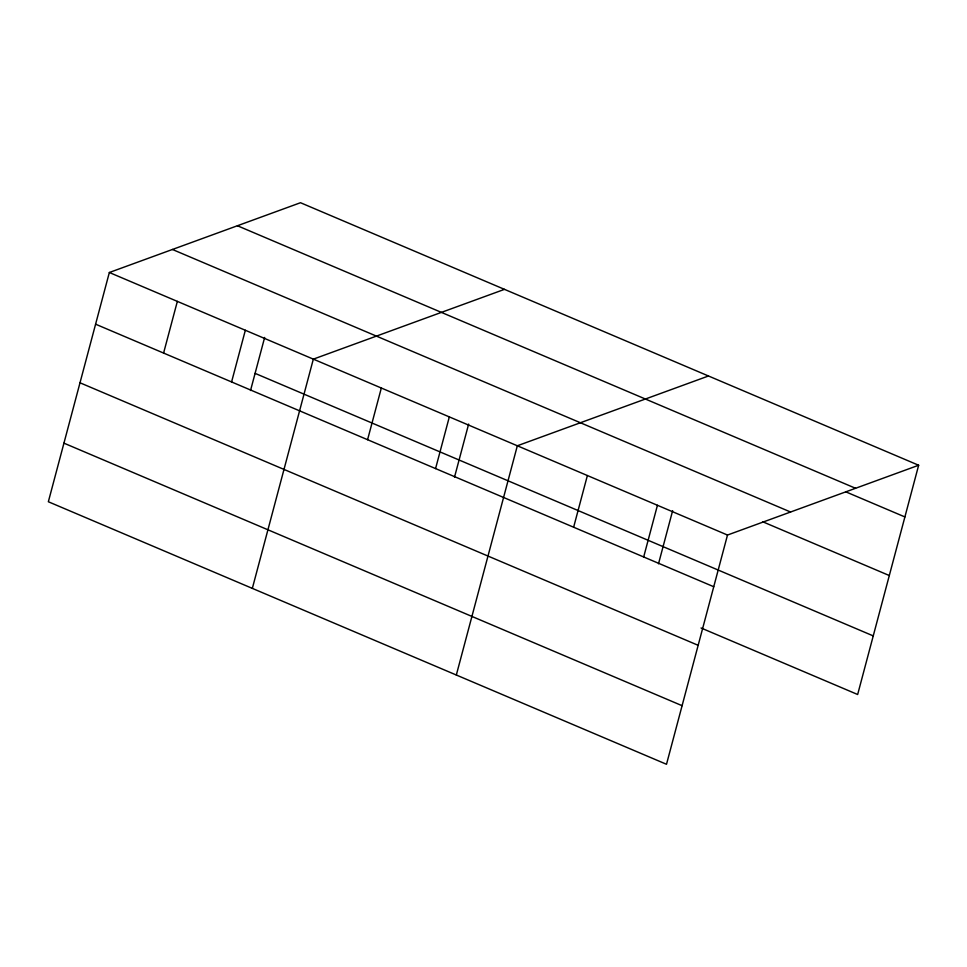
<?xml version="1.0" encoding="UTF-8"?>
<svg xmlns="http://www.w3.org/2000/svg" width="967" height="967" viewBox="0 0 967 967"><rect width="100%" height="100%" fill="white"/><g stroke="black" fill="none" stroke-linecap="round" stroke-linejoin="round"><path stroke-width="1.45" d="M918.65 465.248L300.495 202.719L109.344 272.501L48.35 501.752L666.505 764.281L727.498 535.041L918.65 465.248L857.656 694.499L701.051 627.982M163.592 353.076L177.348 301.39M231.584 381.953L245.34 330.267M250.526 390.511L264.656 337.435M252.339 588.383L313.332 359.144L504.484 289.351M367.581 439.707L381.336 388.021M435.573 468.584L449.329 416.898M454.514 477.154L468.644 424.066M456.327 675.026L517.333 445.775L708.473 375.994M573.636 527.22L587.38 475.534M643.684 556.968L657.439 505.282M658.515 563.785L672.633 510.709M237.423 225.746L855.565 488.287M845.835 491.852L904.894 516.934M172.428 249.474L790.583 512.014M762.927 521.854L889.302 575.534M109.344 272.501L727.498 535.041M255.095 373.371L873.249 635.899M95.6 324.187L713.743 586.727M80.007 382.787L698.162 645.315M63.943 443.152L682.098 705.692"/></g></svg>
